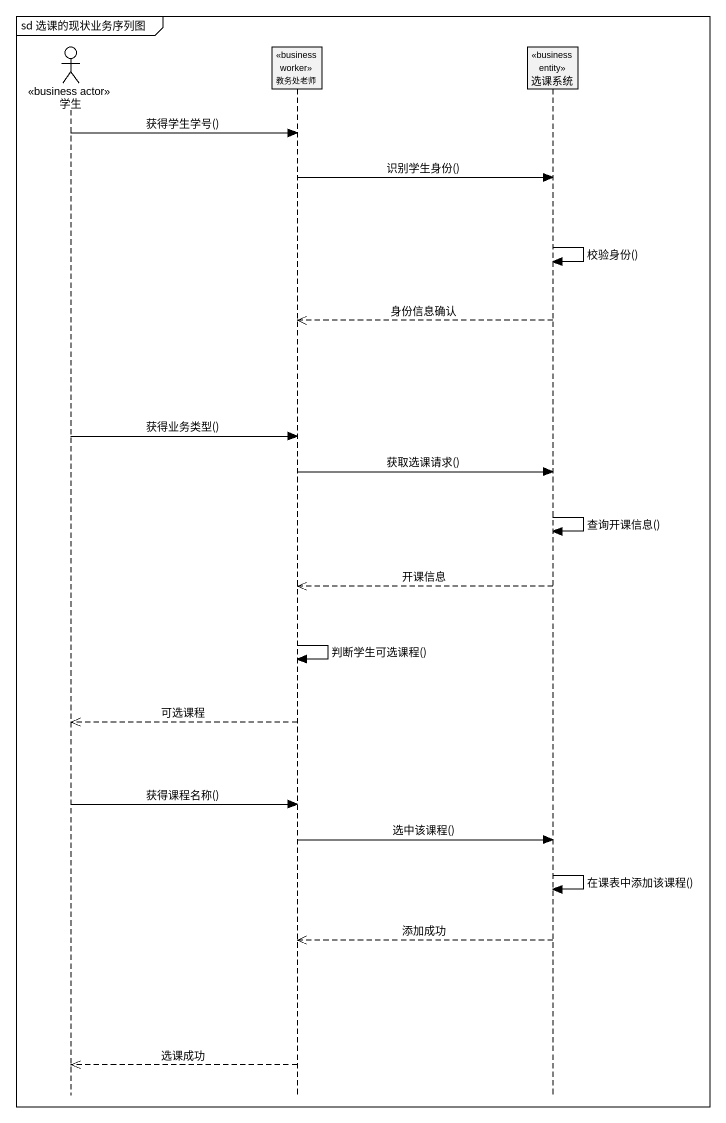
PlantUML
@startuml
mainframe sd 选课的现状业务序列图
hide footbox
actor 学生 <<business actor>>
participant 教务处老师 <<business worker>>
participant 选课系统 <<business entity>>

学生 -> 教务处老师 : 获得学生学号()
教务处老师 -> 选课系统 : 识别学生身份()
选课系统 -> 选课系统 : 校验身份()
选课系统 -->> 教务处老师 : 身份信息确认
学生 -> 教务处老师 : 获得业务类型()
教务处老师 -> 选课系统 : 获取选课请求()
选课系统 -> 选课系统 : 查询开课信息()
选课系统 -->> 教务处老师 : 开课信息
教务处老师 -> 教务处老师 : 判断学生可选课程()
教务处老师 -->> 学生 : 可选课程
学生 -> 教务处老师 : 获得课程名称()
教务处老师 -> 选课系统 : 选中该课程()
选课系统 -> 选课系统 : 在课表中添加该课程()
选课系统 -->> 教务处老师 : 添加成功
教务处老师 -->> 学生 : 选课成功
@enduml
